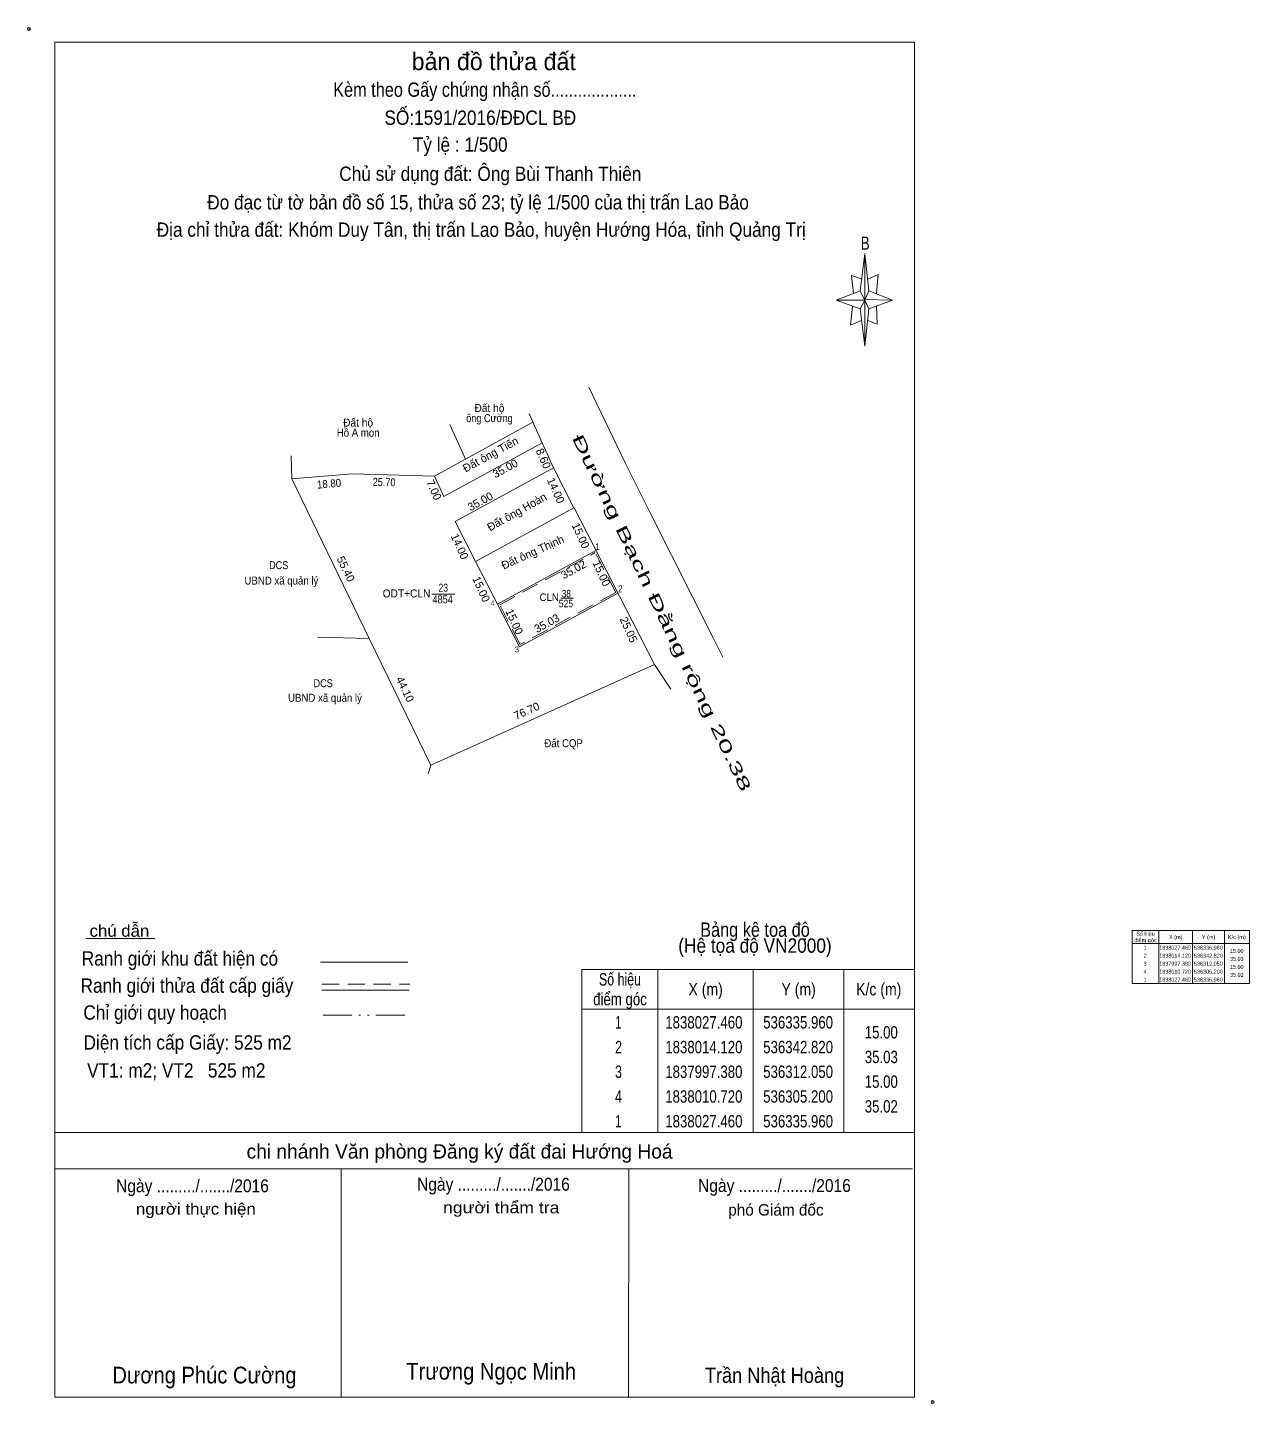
# Model space of a CAD drawing. Header units: metres. Extents: x 534876 to 536540, y 1837761 to 1838227.
# Drawn here: x 536158.3 to 536540.2, y 1837760.9 to 1838190.9 of the extents above; entities that cross this region are included whole.
import ezdxf
from ezdxf.enums import TextEntityAlignment as Align

# ---------------------------------------------------------------- set-up
doc = ezdxf.new("R2010")
doc.units = ezdxf.units.M
doc.header["$LTSCALE"] = 1.8
doc.header["$PDMODE"] = 32
doc.header["$PDSIZE"] = 0.9
doc.linetypes.add('DASH_DOUBLE_DOT', pattern=[9.2, 5, -1.2, 0.3, -1.2, 0.3, -1.2])
doc.linetypes.add('MEDIUM_DASHED', pattern=[4.5, 3, -1.5])
for name, color, linetype, lineweight in [('17', 7, 'Continuous', 13), ('4', 7, 'Continuous', 13), ('5', 7, 'Continuous', 13), ('6', 7, 'Continuous', 13), ('63', 7, 'Continuous', 13)]:
    doc.layers.add(name, color=color, linetype=linetype, lineweight=lineweight)

msp = doc.modelspace()

# ---------------------------------------------------------------- linework, layer by layer
at = {"layer": '17'}
for p, q in [((536176.46, 1837906.26), (536198.03, 1837906.26)), ((536256.28, 1837762.82), (536256.35, 1837834.2)), ((536346.16, 1837762.75), (536346.25, 1837834.2))]:
    msp.add_line(p, q, dxfattribs=at)
at = {"layer": '4'}
for p, q in [((536333.78, 1838078.54), (536345.12, 1838054.82)), ((536319.11, 1838061.13), (536315.03, 1838070.16)), ((536316.23, 1838067.51), (536285.52, 1838050.73)), ((536295.19, 1838056.02), (536290.33, 1838066.79)), ((536319.11, 1838061.13), (536288.4, 1838044.35)), ((536322.67, 1838053.26), (536319.11, 1838061.13)), ((536240.95, 1838049.83), (536240.73, 1838057.07)), ((536322.67, 1838053.26), (536291.95, 1838036.51)), ((536322.67, 1838053.26), (536329.09, 1838040.82)), ((536259.75, 1838051.42), (536240.95, 1838049.83)), ((536285.52, 1838050.73), (536259.75, 1838051.42)), ((536285.52, 1838050.73), (536288.4, 1838044.35)), ((536298.35, 1838024.06), (536329.09, 1838040.82)), ((536351.31, 1837997.6), (536329.1, 1838040.8)), ((536298.35, 1838024.06), (536291.95, 1838036.51)), ((536305.2, 1838010.72), (536335.96, 1838027.46)), ((536312.05, 1837997.38), (536298.35, 1838024.06)), ((536284.67, 1838013.81), (536291.82, 1838013.81)), ((536342.82, 1838014.12), (536312.05, 1837997.38)), ((536324.98, 1838012.53), (536328.9, 1838012.53)), ((536265.1, 1838000), (536248.97, 1838000.37)), ((536354.28, 1837991.84), (536350.08, 1838000)), ((536375.66, 1837994.12), (536372.69, 1838000)), ((536375.66, 1837994.12), (536372.69, 1838000)), ((536284.33, 1837960.33), (536354.28, 1837991.84)), ((536354.28, 1837991.84), (536359.37, 1837984.12)), ((536284.33, 1837960.33), (536283.5, 1837957.75))]:
    msp.add_line(p, q, dxfattribs=at)
at = {"layer": '4', "linetype": 'MEDIUM_DASHED'}
for p in [(536305.87, 1838010.51), (536342.15, 1838014.33)]:
    msp.add_line(p, (536335.75, 1838026.78), dxfattribs=at)
at = {"layer": '4'}
for points in [[(536372.69, 1838000), (536352.9, 1838039.24), (536345.12, 1838054.82)], [(536372.69, 1838000), (536352.9, 1838039.24), (536345.12, 1838054.82)], [(536240.95, 1838049.83), (536265.1, 1838000), (536284.33, 1837960.33)]]:
    msp.add_lwpolyline(points, dxfattribs=at)
at = {"layer": '4', "linetype": 'MEDIUM_DASHED'}
msp.add_lwpolyline([(536342.15, 1838014.33), (536312.26, 1837998.06), (536305.87, 1838010.51)], dxfattribs=at)
at = {"layer": '5'}
for p, q in [((536166.79, 1837762.85), (536166.79, 1838186.27)), ((536418.52, 1838108.61), (536420.01, 1838120.25)), ((536418.52, 1838102.93), (536411.05, 1838105.63)), ((536421.21, 1838108.61), (536428.66, 1838105.63)), ((536421.21, 1838102.93), (536420.01, 1838091.31)), ((536423.61, 1838103.84), (536423.89, 1838098.16)), ((536423.89, 1838098.16), (536420.89, 1838099.36))]:
    msp.add_line(p, q, dxfattribs=at)
for points in [[(536166.79, 1838186.27), (536435.55, 1838186.27), (536435.55, 1837762.85)], [(536419.13, 1838112.21), (536415.83, 1838113.39), (536416.43, 1838107.74)], [(536420.89, 1838112.21), (536424.18, 1838113.7), (536423.61, 1838107.74)], [(536420.01, 1838105.63), (536418.52, 1838108.61), (536411.05, 1838105.63)], [(536420.01, 1838105.63), (536421.21, 1838102.93), (536428.66, 1838105.63)], [(536416.13, 1838103.84), (536415.53, 1838097.85), (536418.81, 1838099.36)]]:
    msp.add_lwpolyline(points, dxfattribs=at)
for points in [[(536420.01, 1838120.25), (536421.21, 1838108.61), (536420.01, 1838105.63)], [(536420.01, 1838105.63), (536411.05, 1838105.63), (536418.52, 1838108.61), (536421.21, 1838102.93), (536428.66, 1838105.63), (536420.01, 1838105.93)], [(536420.01, 1838105.63), (536420.01, 1838091.31), (536418.52, 1838102.93)]]:
    msp.add_lwpolyline(points, close=True, dxfattribs=at)
msp.add_point((536158.73, 1838190.43), dxfattribs=at)
at = {"layer": '6'}
for p, q in [((536249.85, 1837898.84), (536277.13, 1837898.84)), ((536250.26, 1837890.1), (536277.55, 1837890.1)), ((536166.79, 1837845.55), (536435.55, 1837845.55)), ((536166.79, 1837834.2), (536434.93, 1837834.2)), ((536435.55, 1837762.85), (536166.79, 1837762.85))]:
    msp.add_line(p, q, dxfattribs=at)
at = {"layer": '6', "linetype": 'MEDIUM_DASHED'}
msp.add_line((536250.26, 1837891.95), (536277.73, 1837891.95), dxfattribs=at)
at = {"layer": '6'}
msp.add_point((536441.2, 1837761.36), dxfattribs=at)
at = {"layer": '63'}
for p, q in [((536511.93, 1837908.68), (536511.93, 1837892.18)), ((536522.43, 1837908.68), (536522.43, 1837892.18)), ((536532.43, 1837908.68), (536532.43, 1837892.18)), ((536503.53, 1837904.68), (536540.23, 1837904.68)), ((536355.35, 1837896.52), (536355.35, 1837845.55)), ((536385.11, 1837896.52), (536385.11, 1837845.55)), ((536413.45, 1837896.52), (536413.45, 1837845.55)), ((536331.56, 1837884.16), (536435.55, 1837884.16))]:
    msp.add_line(p, q, dxfattribs=at)
at = {"layer": '63', "linetype": 'DASH_DOUBLE_DOT'}
msp.add_line((536250.64, 1837882.24), (536278.12, 1837882.24), dxfattribs=at)
at = {"layer": '63'}
for points in [[(536503.53, 1837908.68), (536540.23, 1837908.68), (536540.23, 1837892.18), (536503.53, 1837892.18)], [(536331.56, 1837896.52), (536435.55, 1837896.52), (536435.55, 1837845.55), (536331.56, 1837845.55)]]:
    msp.add_lwpolyline(points, close=True, dxfattribs=at)

# ---------------------------------------------------------------- texts
at = {"layer": '4'}
for s, height, width, p in [('ông Cường', 2.5, 0.85, (536302.67, 1838067.57)), ('Đất hộ', 2.5, 0.95, (536302.67, 1838070.73)), ('Đất hộ', 2.5, 0.95, (536261.62, 1838066.19)), ('Hồ A mon', 2.5, 0.9, (536261.625, 1838063.03)), ('DCS', 2.5, 0.85, (536236.79, 1838021.63)), ('UBND xã quản lý', 2.5, 0.9, (536237.64, 1838016.81)), ('23', 2.5, 0.8, (536288.24, 1838014.58)), ('38', 2.362, 0.8, (536326.695, 1838012.79)), ('4854', 2.5, 0.85, (536288.045, 1838010.94)), ('525', 2.362, 0.85, (536326.58, 1838009.71)), ('DCS', 2.5, 0.85, (536250.69, 1837984.73)), ('UBND xã quản lý', 2.5, 0.9, (536251.26, 1837980.18)), ('Đất CQP', 2.5, 0.9, (536325.855, 1837965.99))]:
    msp.add_text(s, height=height, dxfattribs=dict(at, width=width)).set_placement(p, align=Align.CENTER)
for s, rotation, p in [('Đất ông Tiến', 28.652, (536303.586, 1838056.375)), ('8.60', 294.315, (536318.392, 1838055.69)), ('35.00', 28.652, (536308.196, 1838051.978)), ('7.00', 294.315, (536284.202, 1838045.87)), ('14.00', 294.315, (536322.278, 1838045.695)), ('35.00', 28.652, (536300.406, 1838041.688)), ('Đất ông Hoàn', 29.255, (536311.844, 1838038.419)), ('15.00', 294.315, (536330.048, 1838031.585)), ('14.00', 294.315, (536292.228, 1838028.195)), ('Đất ông Thịnh', 24.255, (536316.692, 1838025.792)), ('55.40', 295.857, (536256.656, 1838021.14)), ('35.02', 28.652, (536329.561, 1838020.426)), ('15.00', 294.315, (536336.548, 1838019.805)), ('15.00', 294.315, (536298.968, 1838014.865)), ('15.00', 294.315, (536309.318, 1838004.705)), ('35.03', 28.652, (536321.206, 1838003.616)), ('25.05', 294.315, (536345.038, 1838002.18)), ('44.10', 295.862, (536275.189, 1837983.535)), ('76.70', 24.25, (536314.822, 1837976.191))]:
    msp.add_text(s, height=2.5, rotation=rotation, dxfattribs=at).set_placement(p, align=Align.CENTER)
for s, height, rotation, width, p in [('Đường Bạch Đằng rộng 20.38', 3.6, 295.572, 1.9, (536354.889, 1838007.227)), ('18.80', 2.5, 4.834, 0.9, (536252.625, 1838047.075)), ('25.70', 2.5, 358.466, 0.85, (536269.702, 1838047.582))]:
    msp.add_text(s, height=height, rotation=rotation, dxfattribs=dict(at, width=width)).set_placement(p, align=Align.CENTER)
at = {"layer": '4', "width": 0.95}
for s, height, p in [('ODT+CLN', 2.5, (536284.21, 1838012.79)), ('CLN', 2.362, (536324.35, 1838011.68))]:
    msp.add_text(s, height=height, dxfattribs=at).set_placement(p, align=Align.RIGHT)
at = {"layer": '5'}
msp.add_text('bản đồ thửa đất', height=5.434, dxfattribs=at).set_placement((536304.01, 1838177.56), align=Align.CENTER)
for s, height, width, p in [('Kèm theo Gấy chứng nhận số...................', 4.479, 0.85, (536301.235, 1838169.23)), ('SỐ:1591/2016/ĐĐCL BĐ', 4.48, 0.9, (536299.815, 1838160.47)), ('Tỷ lệ : 1/500', 4.479, 0.9, (536293.52, 1838152.07)), ('Chủ sử dụng đất: Ông Bùi Thanh Thiên', 4.48, 0.9, (536302.935, 1838142.94)), ('Đo đạc từ tờ bản đồ số 15, thửa số 23; tỷ lệ 1/500 của thị trấn Lao Bảo', 4.48, 0.9, (536299.105, 1838134.02)), ('Địa chỉ thửa đất: Khóm Duy Tân, thị trấn Lao Bảo, huyện Hướng Hóa, tỉnh Quảng Trị', 4.48, 0.9, (536300.09, 1838125.48)), ('B', 4.113, 0.75, (536420.125, 1838121.42))]:
    msp.add_text(s, height=height, dxfattribs=dict(at, width=width)).set_placement(p, align=Align.CENTER)
at = {"layer": '6'}
for s, height, width, p in [('chú dẫn', 3.732, 1.05, (536187.01, 1837906.75)), ('Bảng kê tọa độ', 4.479, 0.85, (536385.665, 1837906.74)), ('Ranh giới khu đất hiện có ', 4.479, 0.9, (536206.66, 1837897.74)), ('(Hệ tọa độ VN2000)', 4.479, 0.9, (536385.665, 1837901.76)), ('Ranh giới thửa đất cấp giấy', 4.479, 0.9, (536208.095, 1837889.25)), ('Chỉ giới quy hoạch', 4.479, 0.9, (536198.17, 1837880.84)), ('Diện tích cấp Giấy: 525 m2', 4.48, 0.9, (536208.305, 1837871.49)), ('VT1: m2; VT2   525 m2', 4.48, 0.9, (536204.775, 1837862.77)), ('Ngày ........./......./2016', 4.031, 0.9, (536209.845, 1837826.92)), ('Ngày ........./......./2016', 4.031, 0.9, (536303.915, 1837827.41)), ('Ngày ........./......./2016', 4.031, 0.9, (536391.755, 1837827)), ('người thực hiện', 3.583, 1.1, (536210.895, 1837819.92)), ('người thẩm tra', 3.583, 1.15, (536306.35, 1837820.35)), ('Trương Ngọc Minh', 5.225, 0.9, (536303.205, 1837768.36)), ('Dương Phúc Cường', 5.225, 0.9, (536213.58, 1837767.18)), ('Trần Nhật Hoàng', 4.718, 0.9, (536391.77, 1837767.36))]:
    msp.add_text(s, height=height, dxfattribs=dict(at, width=width)).set_placement(p, align=Align.CENTER)
for s, height, p in [('chi nhánh Văn phòng Đăng ký đất đai Hướng Hoá', 4.479, (536293.33, 1837837.45)), ('phó Giám đốc', 3.583, (536392.205, 1837819.63))]:
    msp.add_text(s, height=height, dxfattribs=at).set_placement(p, align=Align.CENTER)
at = {"layer": '63'}
for s, height, width, p in [(' 1', 2.16, 0.75, (536337.1, 1838027.57)), (' 2', 2.16, 0.85, (536344.27, 1838014.4)), (' 4', 1.8, 0.85, (536304.32, 1838010.08)), (' 3', 1.8, 0.8, (536311.87, 1837995.63)), ('15.00', 1.25, 0.85, (536538.38, 1837901.71)), ('35.03', 1.25, 0.85, (536538.38, 1837899.21)), ('35.02', 1.25, 0.85, (536538.38, 1837894.21)), ('15.00', 1.25, 0.85, (536538.38, 1837896.71)), ('15.00', 3.862, 0.8, (536430.31, 1837874.98)), ('35.03', 3.862, 0.8, (536430.32, 1837867.26)), ('15.00', 3.862, 0.8, (536430.31, 1837859.55)), ('35.02', 3.862, 0.8, (536430.32, 1837851.82))]:
    msp.add_text(s, height=height, dxfattribs=dict(at, width=width)).set_placement(p, align=Align.RIGHT)
for s, height, width, p in [('Số hiệu', 1.25, 0.85, (536507.73, 1837907.06)), ('X (m)', 1.25, 0.95, (536517.18, 1837906.06)), ('Y (m)', 1.25, 0.95, (536527.435, 1837906.06)), ('K/c (m)', 1.25, 0.95, (536536.275, 1837906.06)), ('điểm góc', 1.25, 0.9, (536507.73, 1837905.06)), (' 1', 1.25, 0.75, (536507.38, 1837902.71)), ('1838027.460', 1.25, 0.85, (536516.98, 1837902.71)), ('536335.960', 1.25, 0.85, (536527.38, 1837902.71)), (' 3', 1.25, 0.8, (536507.375, 1837897.71)), (' 2', 1.25, 0.85, (536507.385, 1837900.21)), ('1838014.120', 1.25, 0.85, (536516.98, 1837900.21)), ('1837997.380', 1.25, 0.85, (536516.98, 1837897.71)), ('536342.820', 1.25, 0.85, (536527.38, 1837900.21)), ('536312.050', 1.25, 0.85, (536527.38, 1837897.71)), ('Số hiệu', 3.862, 0.75, (536343.47, 1837891.52)), (' 4', 1.25, 0.85, (536507.38, 1837895.21)), (' 1', 1.25, 0.75, (536507.38, 1837892.71)), ('1838010.720', 1.25, 0.85, (536516.98, 1837895.21)), ('1838027.460', 1.25, 0.85, (536516.98, 1837892.71)), ('536305.200', 1.25, 0.85, (536527.38, 1837895.21)), ('536335.960', 1.25, 0.85, (536527.38, 1837892.71)), ('điểm góc', 3.862, 0.8, (536343.475, 1837885.33)), ('X (m)', 3.862, 0.85, (536370.235, 1837888.43)), ('Y (m)', 3.862, 0.85, (536399.305, 1837888.43)), ('K/c (m)', 3.862, 0.85, (536424.35, 1837888.43)), (' 1', 3.862, 0.7, (536342.46, 1837878.08)), ('1838027.460', 3.862, 0.8, (536369.685, 1837878.08)), ('536335.960', 3.862, 0.8, (536399.15, 1837878.08)), (' 2', 3.862, 0.75, (536342.49, 1837870.35)), ('1838014.120', 3.862, 0.8, (536369.685, 1837870.35)), ('536342.820', 3.862, 0.8, (536399.15, 1837870.35)), (' 3', 3.862, 0.75, (536342.465, 1837862.64)), ('1837997.380', 3.862, 0.8, (536369.685, 1837862.64)), ('536312.050', 3.862, 0.8, (536399.15, 1837862.64)), (' 4', 3.862, 0.75, (536342.455, 1837854.91)), ('1838010.720', 3.862, 0.8, (536369.685, 1837854.91)), ('536305.200', 3.862, 0.8, (536399.15, 1837854.91)), (' 1', 3.862, 0.7, (536342.46, 1837847.18)), ('1838027.460', 3.862, 0.8, (536369.685, 1837847.18)), ('536335.960', 3.862, 0.8, (536399.15, 1837847.18))]:
    msp.add_text(s, height=height, dxfattribs=dict(at, width=width)).set_placement(p, align=Align.CENTER)

doc.saveas('drawing.dxf')
